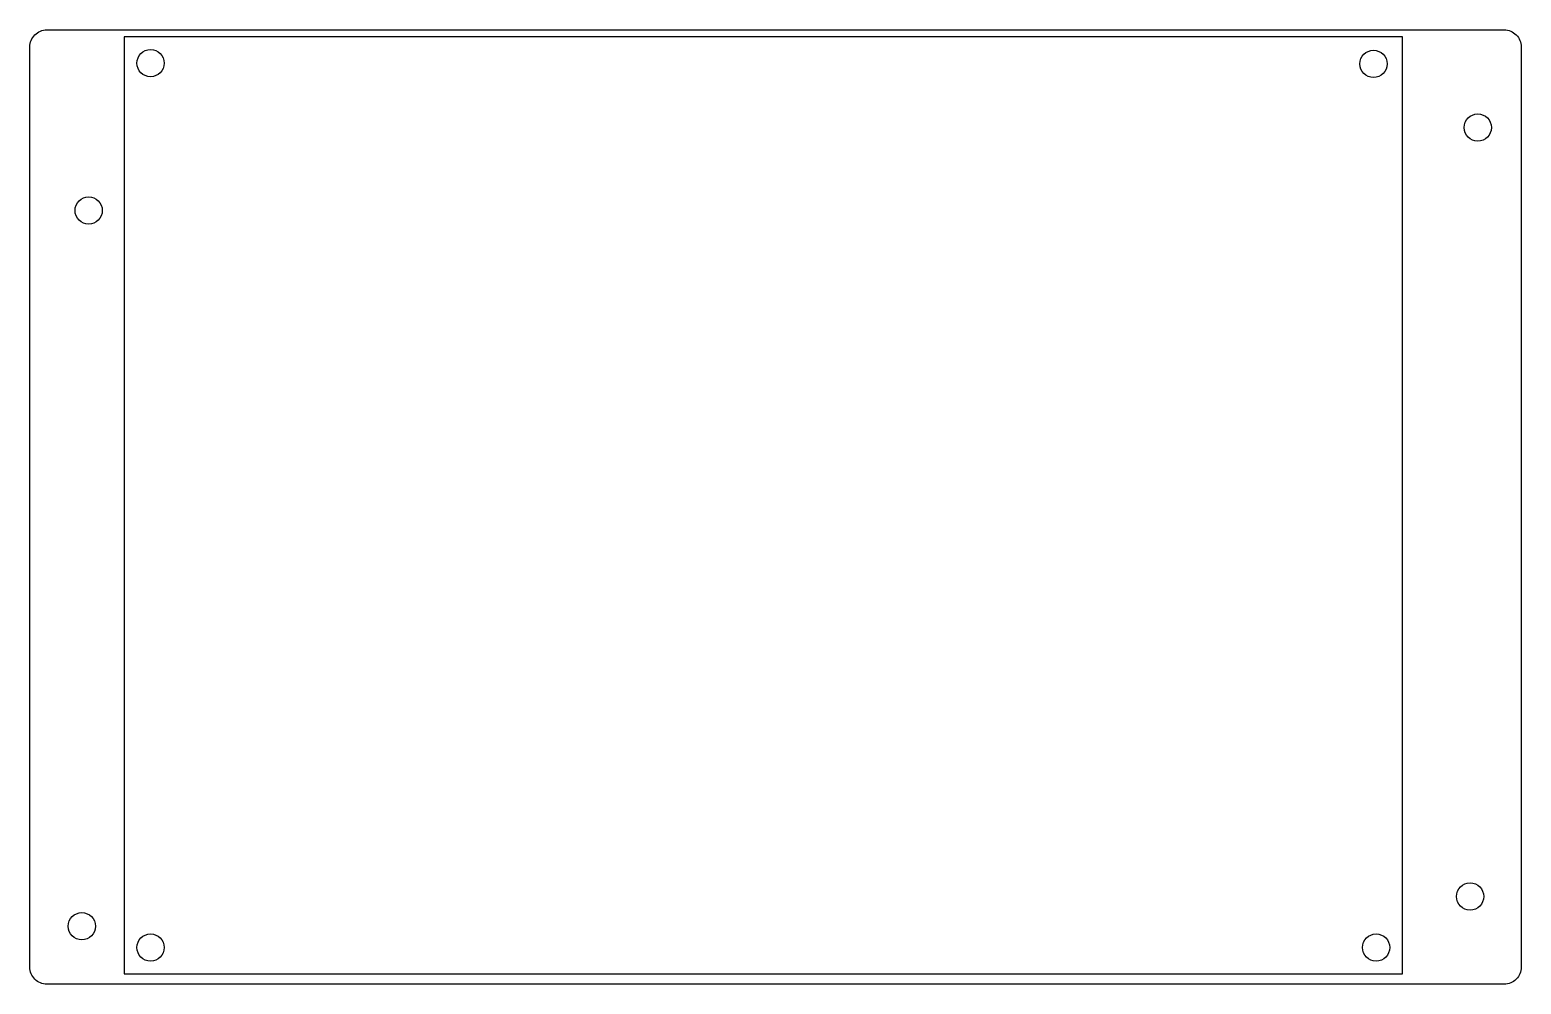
# Model space of a CAD drawing. Header units: millimetres. Extents: x -171 to 4, y 22 to 134.
import ezdxf

# ---------------------------------------------------------------- set-up
doc = ezdxf.new("R2010")
doc.units = ezdxf.units.MM
doc.layers.get('0').update_dxf_attribs({"linetype": 'CONTINUOUS'})

msp = doc.modelspace()

# ---------------------------------------------------------------- linework, layer by layer
msp.add_lwpolyline([(4.35, 131.91), (4.35, 23.91, -0.414214), (2.35, 21.91), (-168.65, 21.91, -0.414214), (-170.65, 23.91), (-170.65, 131.91, -0.414214), (-168.65, 133.91), (2.35, 133.91, -0.414214)], format="xyb", close=True)
msp.add_lwpolyline([(-159.58, 23.11), (-9.58, 23.11), (-9.58, 133.11), (-159.58, 133.11)], close=True)
for centre in [(-156.48, 130.01), (-12.98, 129.91), (-0.75, 122.44), (-163.75, 112.71), (-1.65, 32.21), (-164.55, 28.71), (-156.48, 26.21), (-12.68, 26.21)]:
    msp.add_circle(centre, 1.6)

doc.saveas('drawing.dxf')
